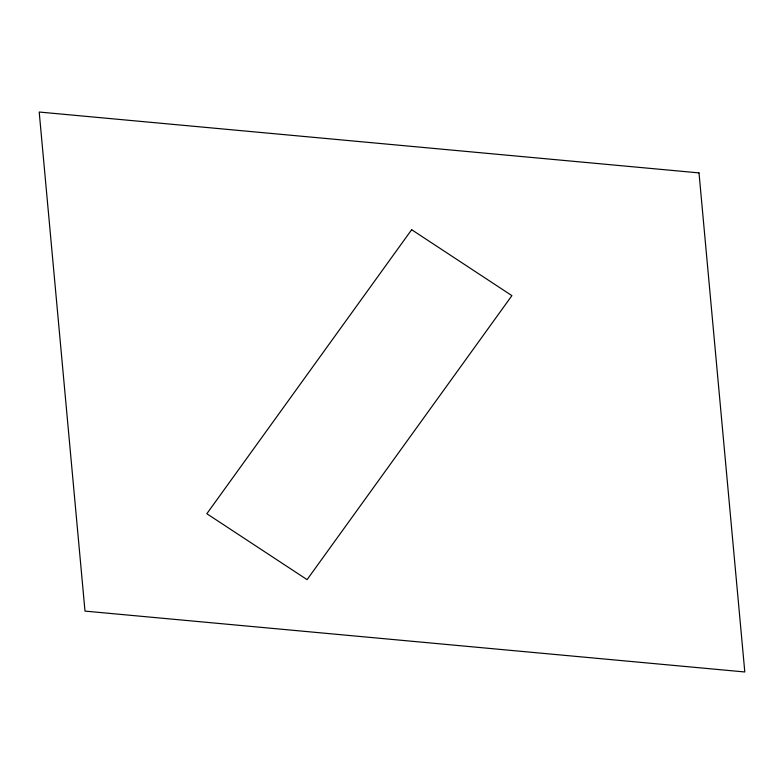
<?xml version="1.0" encoding="UTF-8"?>
<svg xmlns="http://www.w3.org/2000/svg" width="784" height="784" viewBox="0 0 784 784"><rect width="100%" height="100%" fill="white"/><g stroke="black" fill="none" stroke-linecap="round" stroke-linejoin="round"><path stroke-width="1.18" d="M411.659 229.712L206.839 513.726L307.093 579.641L511.913 295.637L411.659 229.712M699.005 172.892L39.2 112.034L84.995 611.108L744.8 671.966L699.005 172.892"/></g></svg>
